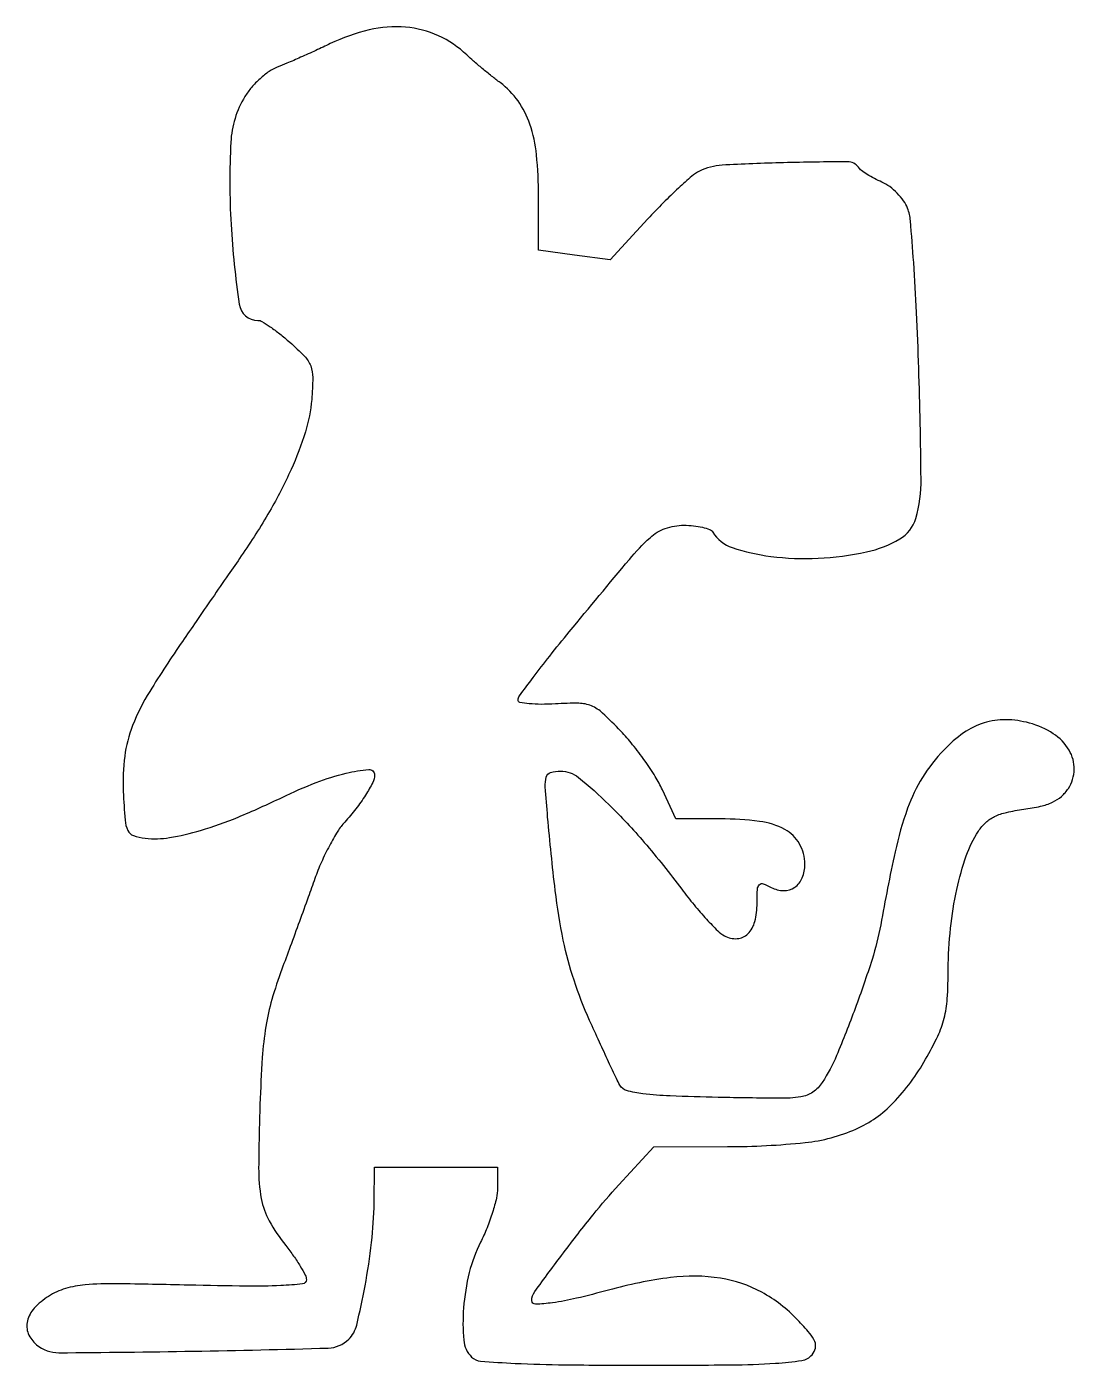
# Model space of a CAD drawing. Extents: x 0 to 153, y 0 to 196.
import ezdxf

# ---------------------------------------------------------------- set-up
doc = ezdxf.new("R2010")
doc.units = 0

msp = doc.modelspace()

# ---------------------------------------------------------------- linework, layer by layer
msp.add_lwpolyline([(44.5, 193.520267, -0.004119), (42.384086, 192.523182, -0.00363), (40.161073, 191.517429, -0.003648), (38.143144, 190.639616, -0.011001), (36.75046, 190.081711, 0.062627), (35.553088, 189.452078, 0.031934), (34.22206, 188.390951, 0.031137), (32.970402, 187.104398, 0.040491), (32.004198, 185.774926, 0.124479), (29.9417, 179.103602, 0.027598), (29.978179, 167.054312, 0.022199), (31.182574, 155.356939, 0.371787), (33.914177, 153, -0.136885), (34.497948, 152.83713, -0.01436), (35.70179, 152.060615, -0.016936), (37.103519, 151.026825, -0.012802), (38.572622, 149.802093, -0.020952), (40.726414, 147.745028, -0.1005), (41.63232, 146.319604, -0.094835), (41.936862, 144.614158, -0.017587), (41.784653, 141.416745, -0.054792), (40.860936, 136.670363, -0.0303), (38.765549, 131.14156, -0.026411), (35.618016, 125.031116, -0.018567), (31.472213, 118.5, -0.000126), (29.568092, 115.734475, -0.000069), (27.23802, 112.353125, -0.000069), (24.873869, 108.92435, -0.000111), (22.855971, 106, 0.012658), (18.069821, 98.6774, 0.044689), (15.55539, 93.656444, 0.061834), (14.406512, 89.184114, 0.043707), (14.195883, 83.99656, 0.007146), (14.450839, 79.826893, 0.091649), (14.84838, 78.321281, 0.200026), (15.681297, 77.568323, 0.056731), (17.418771, 77.167292, 0.069644), (20.973145, 77.258177, 0.031458), (25.524082, 78.311862, 0.025667), (30.998689, 80.259158, 0.014343), (37.451934, 83.15454, -0.020564), (42.419969, 85.309726, -0.032681), (46.842395, 86.69156, -0.038235), (50.137233, 87.226923, -0.439228), (51, 86.434259, -0.120281), (50.730951, 85.332018, -0.021637), (49.669361, 83.486866, -0.022975), (48.243759, 81.452777, -0.022546), (46.629008, 79.544701, 0.047973), (45.591311, 78.184021, 0.017328), (44.379532, 76.072554, 0.017001), (43.204015, 73.653636, 0.019381), (42.250113, 71.262613, -0.001448), (41.269547, 68.523228, -0.000682), (39.98769, 64.989643, -0.000676), (38.635069, 61.292333, -0.000952), (37.418439, 58, 0.018808), (35.94809, 53.537129, 0.029975), (35.068733, 49.617998, 0.023943), (34.550007, 45.043428, 0.00773), (34.211966, 38.229962, 0.006617), (34.017246, 28.904758, 0.046926), (34.406223, 24.40033, 0.081367), (35.566522, 21.144072, 0.04173), (37.977404, 17.528433, -0.014244), (39.134795, 15.983678, -0.017939), (40.112113, 14.48758, -0.016223), (40.834439, 13.197242, -0.120044), (41, 12.517596, -0.382804), (40.453353, 11.908221, -0.015645), (37.264408, 11.661769, -0.014286), (32.266816, 11.57544, -0.003204), (23.75, 11.726257, 0.002637), (13.238344, 11.924322, 0.023358), (8.604254, 11.770684, 0.054203), (5.727306, 11.222909, 0.067027), (3.25, 10.085855, 0.064826), (1.173689, 8.359494, 0.126553), (0.156051, 6.47856, 0.159656), (0.289461, 4.641069, 0.122851), (1.487309, 3.010533, 0.17636), (4.780435, 1.832297, 0.002948), (24.454916, 2.057205, 0.002781), (44.201528, 2.509273, 0.191528), (47.202733, 3.802733, 0.137875), (48.370762, 5.884161, 0.013267), (49.597255, 11.615389, 0.017797), (50.550821, 17.98078, 0.02452), (50.921003, 23.75), (51, 29), (60, 29), (69, 29), (69, 25.966756, -0.056136), (68.830825, 24.46467, -0.019944), (68.265625, 22.375309, -0.019501), (67.456978, 20.111419, -0.021743), (66.5, 18, 0.056671), (64.853835, 13.570271, 0.041362), (64.017093, 8.382162, 0.04102), (64.039461, 3.690423, 0.176457), (65.2, 1.2, 0.178294), (66.501946, 0.598927, 0.00786), (71.557484, 0.27534, 0.009351), (78.831814, 0.060704, 0.002699), (90.077555, 0, 0.002009), (103.173471, 0.052619, 0.013409), (109.688495, 0.279774, 0.02237), (113.528853, 0.689937, 0.183763), (115.034007, 1.540976, 0.113072), (115.52122, 2.506, 0.160413), (115.448983, 3.457603, 0.078492), (114.710709, 4.660285, 0.0134), (112.906452, 6.660217, 0.07766), (107.664629, 10.686444, 0.086305), (101.628182, 12.739185, 0.0712), (94.328734, 12.837342, 0.035419), (85.242559, 11, -0.009917), (80.559822, 9.801821, -0.023541), (77.024787, 9.145431, -0.025741), (74.539838, 8.933584, -0.424082), (74, 9.455594, -0.159226), (74.43146, 10.776115, -0.003263), (78.634855, 16.443849, -0.008466), (82.991544, 22.039048, -0.015488), (86.758399, 26.426028), (91.852695, 32), (102.676348, 32.010824, 0.025702), (114.025816, 32.606001, 0.078078), (121.472432, 34.583978, 0.099456), (126.922047, 38.423115, 0.05954), (131.669333, 44.800932, 0.019007), (133.4564, 48.209227, 0.049802), (134.390791, 50.806104, 0.04589), (134.833739, 53.656721, 0.014206), (134.981593, 58, -0.024627), (135.310409, 63.987346, -0.027778), (136.226059, 69.67392, -0.030255), (137.617958, 74.59427, -0.061042), (139.397534, 78.203274, -0.062083), (140.471448, 79.46785, -0.073273), (141.769081, 80.34888, -0.057082), (143.519248, 80.960377, -0.022556), (146.032978, 81.409987, 0.022679), (148.489532, 81.849989, 0.053566), (150.247296, 82.451307, 0.069391), (151.545736, 83.293127, 0.06936), (152.564552, 84.458175, 0.141524), (153.42211, 87.241664, 0.13939), (152.67121, 90.072171, 0.115137), (150.356489, 92.480536, 0.078391), (146.872213, 94.03441, 0.061556), (143.389135, 94.525522, 0.080722), (140.214392, 94.065253, 0.076774), (137.231603, 92.593683, 0.049931), (134.315324, 90.080242, 0.050959), (131.214736, 86.067347, 0.052488), (129.025649, 81.54867, 0.033577), (127.196773, 75.167516, 0.008338), (125.086301, 64.5, -0.032626), (123.818333, 59.404144, -0.011382), (121.354473, 52.254385, -0.010714), (118.624084, 45.339249, -0.045672), (116.541165, 41.422482, -0.096409), (115.140547, 39.98458, -0.116213), (113.389814, 39.295607, -0.038402), (110.255294, 39.086017, -0.002608), (101.315896, 39.22205, -0.004281), (94.242795, 39.427188, -0.021281), (90.280307, 39.745314, -0.035744), (87.888868, 40.215478, -0.204029), (86.894789, 41, -0.01476), (86.401015, 41.970553, -0.001367), (85.257697, 44.409375, -0.00176), (83.912233, 47.32672, -0.00138), (82.472827, 50.5, -0.025884), (80.187591, 56.368736, -0.029001), (78.619608, 62.225557, -0.021561), (77.440435, 69.510021, -0.0072), (76.330653, 80.25, -0.004959), (75.980974, 84.686981, -0.085392), (76.128206, 86.130515, -0.256183), (76.767066, 86.784641, -0.074041), (78.213412, 87, -0.171925), (80.838917, 86.069721, -0.022899), (85.302405, 82.100653, -0.023414), (90.477729, 76.560382, -0.015124), (95.960024, 69.701142, 0.011456), (97.766831, 67.406215, 0.013218), (99.595215, 65.305916, 0.012333), (101.227306, 63.613973, 0.071959), (102.220956, 62.881748, 0.136456), (104.077496, 62.466279, 0.185585), (105.631424, 63.156631, 0.134617), (106.66064, 64.962123, 0.062702), (107, 67.657628, -0.011928), (107.048889, 69.706613, -0.172141), (107.320277, 70.369376, -0.307017), (107.860146, 70.504607, -0.035282), (109.063922, 69.96579, 0.118479), (110.874993, 69.492649, 0.15759), (112.493832, 69.980903, 0.146316), (113.602086, 71.36638, 0.098141), (113.984687, 73.372445, 0.126808), (113.189193, 76.369216, 0.142777), (111.066235, 78.450236, 0.091917), (107.325995, 79.642018, 0.031297), (101.612536, 80), (95.093589, 80), (93.13423, 84.25, 0.03102), (92.090478, 86.188099, 0.01517), (90.537108, 88.526454, 0.014986), (88.769317, 90.868013, 0.021008), (87.044407, 92.840055, 0.014709), (84.367328, 95.492208, 0.089261), (82.734177, 96.546523, 0.096207), (80.889081, 96.927044, 0.018447), (77.455608, 96.840055, -0.015466), (75.363025, 96.774558, -0.025705), (73.60106, 96.864566, -0.023697), (72.273798, 97.064924, -0.35799), (71.998637, 97.401022, -0.158906), (72.195281, 98.001059, -0.002938), (74.202861, 100.710193, -0.006915), (76.625833, 103.848665, -0.004529), (79.500463, 107.401022, -0.001717), (88.295522, 117.996169, -0.031285), (91.314213, 121.179794, -0.102296), (93.53828, 122.529804, -0.085625), (96.263809, 123, -0.026003), (97.695015, 122.925517, -0.03269), (99.003431, 122.701799, -0.034455), (100.038068, 122.37768, -0.162599), (100.509364, 121.984849, 0.175761), (103.352899, 119.735493, 0.048346), (109.004867, 118.443857, 0.044172), (115.927064, 118.168435, 0.040708), (122.987128, 119.09066, 0.079311), (127.886963, 120.988595, 0.19357), (130.219688, 123.990894, 0.072225), (130.999994, 129.781955, 0.005218), (130.664705, 145.978833, 0.00403), (130.344077, 154.1553, 0.005611), (129.915994, 161.467595, 0.003539), (129.444771, 167.59308, 0.06998), (129.027756, 169.426997, 0.064147), (128.447727, 170.510681, 0.039591), (127.516553, 171.619139, 0.039157), (126.403037, 172.585347, 0.055645), (125.270078, 173.241936, -0.017954), (124.160373, 173.777936, -0.019164), (123.116437, 174.38148, -0.019128), (122.262787, 174.966455, -0.07958), (121.828432, 175.411757, 0.245153), (120.250125, 176.22512, 0.004811), (110.869588, 176.088133, 0.008249), (101.871907, 175.721534, 0.100329), (98.549966, 174.84775, 0.062765), (97.441114, 174.117195, 0.009885), (95.486552, 172.376105, 0.010844), (93.256034, 170.216888, 0.009281), (91, 167.849841), (85.5, 161.860439), (80.25, 162.55905), (75, 163.257661), (75, 171.160949, 0.024897), (74.696762, 177.247133, 0.056671), (73.726189, 181.739318, 0.073558), (71.990211, 185.132743, 0.077433), (69.37118, 187.810721, -0.007529), (68.12578, 188.771364, -0.005331), (66.755909, 189.885363, -0.005381), (65.469736, 190.977893, -0.011328), (64.5, 191.859069, 0.083022), (60.329771, 194.679012, 0.086728), (55.531627, 195.934343, 0.078691), (50.207013, 195.538586, 0.054393)], format="xyb", close=True)

doc.saveas('drawing.dxf')
